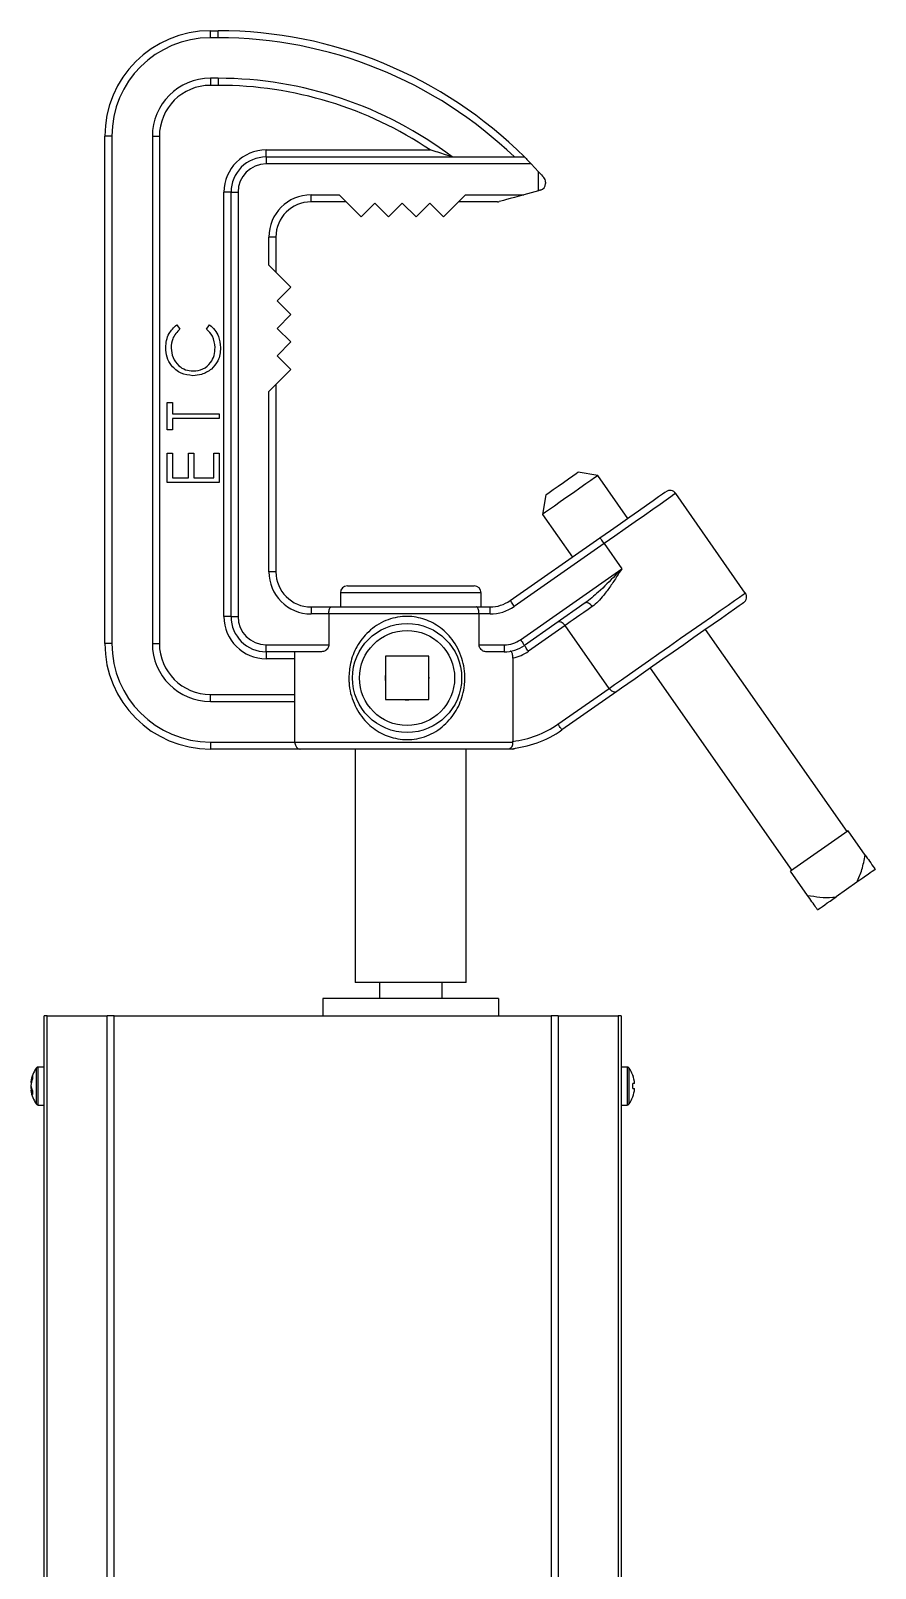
# Model space of a CAD drawing. Extents: x 7 to 135, y 3 to 97.
# Drawn here: x 12 to 18, y 47.37 to 58.3 of the extents above; entities that cross this region are included whole.
import ezdxf

# ---------------------------------------------------------------- set-up
doc = ezdxf.new("R2010")
doc.units = 0
doc.header["$MEASUREMENT"] = 0
doc.layers.add('OBJECT', color=7, linetype='CONTINUOUS')

msp = doc.modelspace()

# ---------------------------------------------------------------- linework, layer by layer
at = {"layer": 'OBJECT'}
for p, q in [((13.273, 58.252), (13.273, 58.302)), ((13.273, 58.302), (13.329, 58.302)), ((13.329, 58.252), (13.273, 58.252)), ((13.329, 58.252), (13.329, 58.302)), ((13.329, 57.964), (13.273, 57.964)), ((13.273, 57.964), (13.273, 57.914)), ((13.329, 57.914), (13.273, 57.914)), ((13.329, 57.964), (13.329, 57.914)), ((12.573, 57.552), (12.523, 57.552)), ((12.523, 53.947), (12.523, 57.552)), ((12.573, 57.552), (12.573, 53.947)), ((12.861, 57.552), (12.861, 53.947)), ((12.861, 57.552), (12.911, 57.552)), ((12.911, 57.552), (12.911, 53.947)), ((13.67, 57.405), (13.67, 57.455)), ((13.67, 57.455), (14.836, 57.455)), ((13.67, 57.405), (13.67, 57.355)), ((13.67, 57.405), (15.506, 57.405)), ((15.553, 57.355), (13.67, 57.355)), ((15.553, 57.355), (15.606, 57.299)), ((15.606, 57.165), (15.606, 57.299)), ((13.42, 57.155), (13.37, 57.155)), ((13.37, 54.138), (13.37, 57.155)), ((13.42, 57.155), (13.47, 57.155)), ((13.42, 54.138), (13.42, 57.155)), ((13.47, 57.155), (13.47, 54.138)), ((15.606, 57.165), (15.5, 57.136)), ((15.656, 57.226), (15.656, 57.217)), ((13.989, 57.136), (14.189, 57.136)), ((13.989, 57.086), (13.989, 57.136)), ((14.239, 57.086), (13.989, 57.086)), ((14.189, 57.136), (14.345, 56.98)), ((14.345, 56.98), (14.442, 57.077)), ((14.442, 57.077), (14.54, 56.98)), ((14.54, 56.98), (14.637, 57.077)), ((14.637, 57.077), (14.735, 56.98)), ((14.735, 56.98), (14.832, 57.077)), ((14.832, 57.077), (14.93, 56.98)), ((14.93, 56.98), (15.086, 57.136)), ((15.313, 57.086), (15.036, 57.086)), ((15.086, 57.136), (15.5, 57.136)), ((13.689, 56.636), (13.689, 56.836)), ((13.739, 56.836), (13.689, 56.836)), ((13.739, 56.836), (13.739, 56.586)), ((13.845, 56.48), (13.689, 56.636)), ((13.747, 56.382), (13.845, 56.48)), ((13.845, 56.285), (13.747, 56.382)), ((13.747, 56.187), (13.845, 56.285)), ((13.034, 56.211), (13.056, 56.182)), ((13.246, 56.182), (13.268, 56.211)), ((13.845, 56.09), (13.747, 56.187)), ((13.747, 55.992), (13.845, 56.09)), ((13.845, 55.895), (13.747, 55.992)), ((13.689, 55.739), (13.845, 55.895)), ((13.689, 54.457), (13.689, 55.739)), ((13.739, 55.789), (13.739, 54.457)), ((12.966, 55.466), (12.966, 55.661)), ((12.966, 55.661), (13.004, 55.661)), ((13.004, 55.661), (13.004, 55.58)), ((13.004, 55.58), (13.336, 55.58)), ((13.004, 55.547), (13.004, 55.466)), ((13.336, 55.547), (13.004, 55.547)), ((13.336, 55.58), (13.336, 55.547)), ((13.004, 55.466), (12.966, 55.466)), ((12.966, 55.091), (12.966, 55.3)), ((12.966, 55.3), (13.004, 55.3)), ((13.004, 55.3), (13.004, 55.125)), ((13.118, 55.125), (13.118, 55.3)), ((13.118, 55.3), (13.156, 55.3)), ((13.156, 55.3), (13.156, 55.125)), ((13.298, 55.125), (13.298, 55.3)), ((13.298, 55.3), (13.336, 55.3)), ((13.336, 55.3), (13.336, 55.091)), ((13.336, 55.091), (12.966, 55.091)), ((13.004, 55.125), (13.118, 55.125)), ((13.156, 55.125), (13.298, 55.125)), ((16.026, 55.14), (15.887, 55.165)), ((16.239, 54.836), (16.026, 55.14)), ((15.658, 55.004), (15.633, 54.865)), ((17.075, 54.306), (16.58, 55.014)), ((15.633, 54.865), (15.846, 54.561)), ((15.405, 54.252), (16.042, 54.699)), ((16.071, 54.658), (15.433, 54.211)), ((16.071, 54.658), (16.197, 54.478)), ((13.739, 54.457), (13.689, 54.457)), ((15.477, 53.974), (16.197, 54.478)), ((14.247, 54.357), (15.147, 54.357)), ((13.989, 54.207), (13.989, 54.157)), ((13.989, 54.207), (14.134, 54.207)), ((14.134, 54.207), (15.164, 54.207)), ((14.197, 54.307), (14.197, 54.207)), ((15.197, 54.307), (14.197, 54.307)), ((15.164, 54.207), (15.261, 54.207)), ((15.197, 54.207), (15.197, 54.307)), ((15.261, 54.157), (15.261, 54.207)), ((15.937, 54.235), (15.505, 53.933)), ((13.42, 54.138), (13.37, 54.138)), ((13.42, 54.138), (13.47, 54.138)), ((14.115, 54.157), (13.989, 54.157)), ((14.115, 54.157), (14.115, 53.938)), ((15.183, 54.157), (14.115, 54.157)), ((15.183, 53.938), (15.183, 54.157)), ((15.261, 54.157), (15.183, 54.157)), ((15.794, 54.075), (15.534, 53.892)), ((16.107, 53.628), (15.794, 54.075)), ((17.798, 52.61), (16.792, 54.047)), ((12.573, 53.947), (12.523, 53.947)), ((12.861, 53.947), (12.911, 53.947)), ((13.67, 53.938), (14.115, 53.938)), ((13.67, 53.888), (13.67, 53.938)), ((14.062, 53.888), (13.67, 53.888)), ((13.67, 53.888), (13.67, 53.838)), ((13.874, 53.535), (13.874, 53.888)), ((15.183, 53.938), (15.362, 53.938)), ((15.362, 53.888), (15.236, 53.888)), ((15.362, 53.938), (15.362, 53.888)), ((13.874, 53.838), (13.67, 53.838)), ((14.517, 53.856), (14.517, 53.548)), ((14.825, 53.856), (14.517, 53.856)), ((14.825, 53.548), (14.825, 53.856)), ((15.423, 53.844), (15.423, 53.252)), ((16.399, 53.771), (17.405, 52.335)), ((13.273, 53.535), (13.273, 53.585)), ((13.273, 53.585), (13.874, 53.585)), ((14.517, 53.548), (14.825, 53.548)), ((15.743, 53.374), (16.107, 53.628)), ((16.162, 53.606), (15.772, 53.333)), ((13.273, 53.535), (13.874, 53.535)), ((13.874, 53.247), (13.874, 53.535)), ((13.273, 53.247), (13.874, 53.247)), ((13.273, 53.247), (13.273, 53.197)), ((13.874, 53.247), (15.423, 53.247)), ((15.423, 53.247), (15.423, 53.252)), ((13.911, 53.197), (13.273, 53.197)), ((15.418, 53.197), (13.911, 53.197)), ((14.302, 53.197), (14.302, 51.537)), ((15.092, 51.537), (15.092, 53.197)), ((17.806, 52.616), (17.397, 52.329)), ((17.926, 52.444), (17.806, 52.616)), ((17.517, 52.157), (17.397, 52.329)), ((17.867, 52.25), (17.72, 52.146)), ((15.092, 51.537), (14.302, 51.537)), ((14.475, 51.537), (14.475, 51.425)), ((14.92, 51.425), (14.92, 51.537)), ((15.322, 51.425), (14.072, 51.425)), ((14.072, 51.425), (14.072, 51.302)), ((15.322, 51.425), (15.322, 51.302)), ((12.092, 44.527), (12.092, 51.302)), ((12.113, 51.302), (12.092, 51.302)), ((12.113, 51.302), (12.54, 51.302)), ((12.113, 44.527), (12.113, 51.302)), ((12.54, 44.527), (12.54, 51.302)), ((12.59, 51.302), (12.54, 51.302)), ((12.59, 51.302), (15.695, 51.302)), ((12.59, 44.527), (12.59, 51.302)), ((15.695, 51.302), (15.695, 44.527)), ((15.744, 51.302), (15.695, 51.302)), ((15.744, 51.302), (15.744, 44.527)), ((15.744, 51.302), (16.172, 51.302)), ((16.172, 51.302), (16.172, 44.527)), ((16.192, 51.302), (16.172, 51.302)), ((16.192, 51.302), (16.192, 44.527)), ((12.037, 50.905), (12.037, 50.931)), ((12.092, 50.937), (12.049, 50.937)), ((12.049, 50.91), (12.049, 50.937)), ((16.236, 50.937), (16.192, 50.937)), ((16.236, 50.937), (16.236, 50.802)), ((16.248, 50.931), (16.248, 50.802)), ((12.001, 50.827), (11.997, 50.828)), ((12.037, 50.673), (12.037, 50.905)), ((12.049, 50.667), (12.049, 50.91)), ((11.997, 50.802), (11.997, 50.798)), ((11.997, 50.798), (11.998, 50.798)), ((12.006, 50.778), (11.997, 50.776)), ((16.236, 50.802), (16.236, 50.667)), ((16.248, 50.802), (16.248, 50.673)), ((12.049, 50.667), (12.092, 50.667)), ((16.192, 50.667), (16.236, 50.667))]:
    msp.add_line(p, q, dxfattribs=at)
at = {"layer": 'OBJECT', "flags": 128}
for points in [[(15.506, 57.405), (15.507, 57.404), (15.509, 57.402), (15.512, 57.398), (15.517, 57.393), (15.523, 57.387), (15.529, 57.38), (15.537, 57.372), (15.545, 57.364), (15.553, 57.355)], [(15.606, 57.299), (15.616, 57.288), (15.626, 57.278), (15.634, 57.268), (15.642, 57.26)], [(15.619, 57.169), (15.615, 57.168), (15.61, 57.166), (15.606, 57.165)], [(15.5, 57.136), (15.467, 57.127), (15.435, 57.118), (15.405, 57.11), (15.378, 57.102), (15.356, 57.096), (15.338, 57.091), (15.326, 57.088)], [(16.026, 55.14), (16.021, 55.136), (16.004, 55.125), (15.977, 55.106), (15.941, 55.081), (15.899, 55.052), (15.853, 55.019), (15.806, 54.986), (15.76, 54.954), (15.718, 54.924), (15.683, 54.9), (15.656, 54.881), (15.639, 54.869), (15.633, 54.865)], [(15.658, 55.004), (15.664, 55.009), (15.682, 55.021), (15.71, 55.041), (15.744, 55.065), (15.782, 55.091), (15.818, 55.117), (15.85, 55.139), (15.873, 55.155), (15.885, 55.164), (15.887, 55.165)], [(16.042, 54.699), (16.116, 54.75), (16.187, 54.8), (16.255, 54.847), (16.317, 54.891), (16.373, 54.93), (16.421, 54.964), (16.459, 54.991), (16.487, 55.01), (16.504, 55.022), (16.51, 55.026)], [(16.58, 55.014), (16.578, 55.013), (16.567, 55.005), (16.545, 54.989), (16.512, 54.966), (16.469, 54.936), (16.417, 54.9), (16.358, 54.858), (16.292, 54.812), (16.221, 54.763), (16.147, 54.711), (16.071, 54.658)], [(16.071, 54.658), (16.066, 54.666), (16.06, 54.674), (16.055, 54.681), (16.051, 54.687), (16.047, 54.692), (16.045, 54.696), (16.043, 54.698), (16.042, 54.699)], [(15.433, 54.211), (15.428, 54.219), (15.422, 54.227), (15.417, 54.234), (15.413, 54.24), (15.41, 54.245), (15.407, 54.249), (15.405, 54.251), (15.405, 54.252)], [(15.987, 54.209), (15.957, 54.188), (15.928, 54.168), (15.9, 54.149), (15.875, 54.131), (15.852, 54.115), (15.83, 54.1), (15.811, 54.086), (15.794, 54.075)], [(15.987, 54.209), (15.981, 54.217), (15.974, 54.224), (15.967, 54.23), (15.96, 54.234), (15.954, 54.237), (15.947, 54.238), (15.941, 54.237), (15.937, 54.235)], [(16.107, 53.628), (16.146, 53.655), (16.194, 53.689), (16.251, 53.729), (16.315, 53.774), (16.386, 53.823), (16.46, 53.875), (16.537, 53.929), (16.615, 53.984), (16.691, 54.037), (16.765, 54.089), (16.834, 54.137), (16.897, 54.181), (16.952, 54.22), (16.998, 54.252), (17.034, 54.277), (17.059, 54.295), (17.073, 54.304), (17.075, 54.306)], [(17.063, 54.237), (17.063, 54.236), (17.053, 54.229), (17.032, 54.215), (16.999, 54.192), (16.957, 54.162), (16.905, 54.126), (16.846, 54.085), (16.78, 54.039), (16.71, 53.989), (16.637, 53.938), (16.563, 53.886), (16.489, 53.835), (16.418, 53.785), (16.352, 53.739), (16.292, 53.697), (16.239, 53.66), (16.196, 53.629), (16.162, 53.606)], [(15.477, 53.974), (15.482, 53.966), (15.488, 53.958), (15.493, 53.951), (15.497, 53.945), (15.5, 53.94), (15.503, 53.936), (15.505, 53.934), (15.505, 53.933)], [(15.534, 53.892), (15.528, 53.9), (15.523, 53.908), (15.518, 53.915), (15.514, 53.921), (15.51, 53.926), (15.507, 53.93), (15.506, 53.932), (15.505, 53.933)], [(15.772, 53.333), (15.772, 53.333), (15.77, 53.336), (15.767, 53.34), (15.764, 53.345), (15.759, 53.351), (15.754, 53.358), (15.749, 53.366), (15.743, 53.374)], [(17.998, 52.341), (17.989, 52.335), (17.977, 52.327), (17.963, 52.317), (17.948, 52.306), (17.93, 52.293), (17.91, 52.28), (17.889, 52.265), (17.867, 52.25)], [(17.589, 52.055), (17.598, 52.061), (17.61, 52.069), (17.624, 52.079), (17.64, 52.09), (17.657, 52.103), (17.677, 52.116), (17.698, 52.131), (17.72, 52.146)], [(16.288, 50.82), (16.287, 50.82), (16.286, 50.82), (16.285, 50.82), (16.283, 50.82), (16.281, 50.82), (16.28, 50.82), (16.277, 50.819), (16.275, 50.819)], [(16.275, 50.785), (16.277, 50.785), (16.28, 50.784), (16.281, 50.784), (16.283, 50.784), (16.285, 50.784), (16.286, 50.784), (16.287, 50.784), (16.288, 50.784)]]:
    msp.add_lwpolyline(points, dxfattribs=at)
at = {"layer": 'OBJECT'}
for radius in [0.388, 0.338]:
    msp.add_circle((14.671, 53.702), radius, dxfattribs=at)
for centre, radius, start, end in [((13.273, 57.552), 0.75, 90, 180), ((13.273, 57.552), 0.7, 90, 180), ((13.329, 55.213), 3.089, 45.2072, 90), ((13.329, 55.213), 3.039, 46.1647, 90), ((13.273, 57.552), 0.412, 90, 180), ((13.273, 57.552), 0.362, 90, 180), ((13.329, 55.213), 2.751, 52.8291, 90), ((13.329, 55.213), 2.701, 56.1083, 90), ((13.67, 57.155), 0.3, 90, 180), ((13.67, 57.155), 0.25, 90, 180), ((13.67, 57.155), 0.2, 90, 180), ((15.606, 57.226), 0.05, 0, 43.1786), ((15.606, 57.217), 0.05, 285.472, 0), ((13.989, 56.836), 0.3, 90, 180), ((13.989, 56.836), 0.25, 90, 180), ((15.313, 57.136), 0.05, 270, 285.472), ((16.539, 54.985), 0.05, 35, 125), ((13.989, 54.457), 0.3, 180, 270), ((13.989, 54.457), 0.25, 180, 270), ((14.247, 54.307), 0.05, 90, 180), ((15.147, 54.307), 0.05, 0, 90), ((15.261, 54.457), 0.25, 270, 305), ((15.261, 54.457), 0.3, 270, 305), ((17.034, 54.278), 0.05, 305, 35), ((13.67, 54.138), 0.3, 180, 270), ((13.67, 54.138), 0.25, 180, 270), ((13.67, 54.138), 0.2, 180, 270), ((13.273, 53.947), 0.75, 180, 270), ((13.273, 53.947), 0.7, 180, 270), ((13.273, 53.947), 0.412, 180, 270), ((13.273, 53.947), 0.362, 180, 270), ((15.362, 54.138), 0.2, 270, 305), ((15.362, 54.138), 0.25, 270, 305), ((15.362, 54.138), 0.3, 281.8148, 305), ((14.671, 53.702), 0.156, 80.8155, 99.1845), ((14.671, 53.702), 0.156, 170.8155, 189.1845), ((14.671, 53.702), 0.156, 350.8155, 9.1845), ((14.671, 53.702), 0.156, 260.8155, 279.1845), ((15.342, 53.947), 0.75, 274.6702, 305), ((15.342, 53.947), 0.7, 276.6779, 305), ((15.418, 53.247), 0.05, 270, 298.6118), ((12.216, 50.802), 0.221, 144.3318, 172.0078), ((12.049, 50.922), 0.015, 90, 144.3318), ((16.236, 50.922), 0.015, 35.6682, 90), ((16.068, 50.802), 0.221, 20.3311, 35.6682), ((12.138, 50.813), 0.142, 154.8111, 174.0181), ((12.151, 50.789), 0.155, 155.8152, 173.9366), ((12.105, 50.863), 0.0959, 173.8934, 186.1066), ((16.392, 50.736), 0.184, 129.311, 129.5298), ((16.067, 50.802), 0.222, 4.7449, 20.1217), ((16.006, 50.802), 0.27, 356.3616, 3.6384), ((12.092, 50.82), 0.0962, 188.4809, 211.0853), ((12.146, 50.814), 0.15, 185.9065, 194.1991), ((12.079, 50.788), 0.083, 188.3711, 213.3327), ((12.216, 50.802), 0.221, 187.9922, 215.6682), ((12.183, 50.757), 0.174, 175.4693, 184.5307), ((16.068, 50.802), 0.221, 324.3318, 339.6689), ((16.067, 50.802), 0.222, 339.8782, 355.2548), ((16.392, 50.868), 0.184, 230.4702, 230.689), ((12.049, 50.682), 0.015, 215.6682, 270), ((16.236, 50.682), 0.015, 270, 324.3318)]:
    msp.add_arc(centre, radius, start, end, dxfattribs=at)
for points, knots in [([(14.992, 57.405), (14.992, 57.405), (14.991, 57.405), (14.986, 57.407), (14.972, 57.412), (14.921, 57.428), (14.872, 57.444), (14.836, 57.455), (14.836, 57.455)], [0, 0, 0, 0, 0.03421, 0.07678, 0.150367, 0.36204, 0.997909, 1, 1, 1, 1]), ([(12.956, 56.05), (12.957, 56.067), (12.96, 56.102), (12.981, 56.161), (13.014, 56.192), (13.034, 56.211)], [0, 0, 0, 0, 0.280846, 0.561446, 1, 1, 1, 1]), ([(13.056, 56.182), (13.036, 56.161), (13, 56.122), (12.996, 56.07), (12.994, 56.047)], [0, 0, 0, 0, 0.558387, 1, 1, 1, 1]), ([(13.307, 56.05), (13.304, 56.078), (13.298, 56.13), (13.262, 56.166), (13.246, 56.182)], [0, 0, 0, 0, 0.558768, 1, 1, 1, 1]), ([(13.268, 56.211), (13.281, 56.2), (13.307, 56.177), (13.338, 56.122), (13.343, 56.077), (13.345, 56.05)], [0, 0, 0, 0, 0.280392, 0.560814, 1, 1, 1, 1]), ([(13.149, 55.85), (13.12, 55.854), (13.062, 55.861), (12.998, 55.915), (12.961, 55.981), (12.958, 56.027), (12.956, 56.05)], [0, 0, 0, 0, 0.279513, 0.55908, 0.779375, 1, 1, 1, 1]), ([(12.994, 56.047), (12.997, 56.024), (13.002, 55.977), (13.043, 55.922), (13.095, 55.889), (13.133, 55.885), (13.151, 55.884)], [0, 0, 0, 0, 0.279861, 0.559533, 0.779672, 1, 1, 1, 1]), ([(13.151, 55.884), (13.175, 55.886), (13.223, 55.892), (13.275, 55.938), (13.303, 55.993), (13.306, 56.031), (13.307, 56.05)], [0, 0, 0, 0, 0.27943, 0.558928, 0.779288, 1, 1, 1, 1]), ([(13.345, 56.05), (13.343, 56.017), (13.338, 55.959), (13.298, 55.916), (13.281, 55.897)], [0, 0, 0, 0, 0.559804, 1, 1, 1, 1]), ([(13.281, 55.897), (13.258, 55.882), (13.218, 55.855), (13.17, 55.852), (13.149, 55.85)], [0, 0, 0, 0, 0.5590209, 1, 1, 1, 1]), ([(16.197, 54.478), (16.197, 54.478), (16.182, 54.463), (16.127, 54.406), (16.043, 54.32), (15.968, 54.26), (15.937, 54.235)], [0, 0, 0, 0, 0.002855, 0.178548, 0.654943, 1, 1, 1, 1]), ([(16.197, 54.478), (16.197, 54.478), (16.185, 54.46), (16.159, 54.418), (16.117, 54.354), (16.072, 54.294), (16.03, 54.244), (16.001, 54.221), (15.987, 54.209)], [0, 0, 0, 0, 0.0027503, 0.1764544, 0.4130692, 0.649433, 0.8249534, 1, 1, 1, 1]), ([(14.115, 54.157), (14.115, 54.162), (14.115, 54.173), (14.118, 54.187), (14.123, 54.199), (14.128, 54.206), (14.132, 54.207), (14.134, 54.207), (14.134, 54.207)], [0, 0, 0, 0, 0.19777, 0.395373, 0.598086, 0.812872, 0.995765, 1, 1, 1, 1]), ([(15.183, 54.157), (15.182, 54.162), (15.182, 54.173), (15.179, 54.187), (15.175, 54.199), (15.17, 54.206), (15.166, 54.207), (15.164, 54.207), (15.164, 54.207)], [0, 0, 0, 0, 0.19777, 0.395372, 0.598086, 0.812872, 0.995764, 1, 1, 1, 1]), ([(14.257, 53.702), (14.26, 53.737), (14.265, 53.815), (14.311, 53.931), (14.38, 54.019), (14.454, 54.078), (14.518, 54.111), (14.587, 54.133), (14.675, 54.144), (14.785, 54.129), (14.902, 54.072), (14.982, 53.994), (15.033, 53.913), (15.062, 53.843), (15.079, 53.769), (15.083, 53.704), (15.078, 53.617), (15.049, 53.513), (14.987, 53.417), (14.921, 53.352), (14.861, 53.312), (14.794, 53.282), (14.703, 53.261), (14.589, 53.266), (14.467, 53.313), (14.363, 53.398), (14.3, 53.498), (14.268, 53.593), (14.258, 53.654), (14.258, 53.691), (14.257, 53.702)], [0, 0, 0, 0, 0.038557, 0.08626, 0.13774, 0.164848, 0.19284, 0.21832, 0.244777, 0.291561, 0.338408, 0.390219, 0.418636, 0.447907, 0.475254, 0.503564, 0.519256, 0.571194, 0.622135, 0.649326, 0.677297, 0.704216, 0.732173, 0.78088, 0.827066, 0.87637, 0.931346, 0.959206, 0.987983, 1, 1, 1, 1]), ([(15.794, 54.075), (15.791, 54.079), (15.785, 54.086), (15.774, 54.095), (15.762, 54.101), (15.75, 54.102), (15.744, 54.1), (15.741, 54.098), (15.741, 54.098)], [0, 0, 0, 0, 0.175275, 0.350111, 0.535651, 0.748679, 0.99649, 1, 1, 1, 1]), ([(14.115, 53.938), (14.114, 53.934), (14.114, 53.925), (14.107, 53.912), (14.096, 53.899), (14.079, 53.89), (14.067, 53.889), (14.062, 53.888)], [0, 0, 0, 0, 0.1325318, 0.2642325, 0.4629237, 0.7502073, 1, 1, 1, 1]), ([(15.236, 53.888), (15.228, 53.889), (15.214, 53.891), (15.198, 53.903), (15.188, 53.915), (15.183, 53.927), (15.183, 53.935), (15.183, 53.938)], [0, 0, 0, 0, 0.339642, 0.594763, 0.767039, 0.899945, 1, 1, 1, 1]), ([(15.423, 53.844), (15.423, 53.85), (15.423, 53.86), (15.42, 53.874), (15.416, 53.885), (15.411, 53.891), (15.406, 53.892), (15.404, 53.892)], [0, 0, 0, 0, 0.19805, 0.396392, 0.589177, 0.783034, 1, 1, 1, 1]), ([(16.162, 53.606), (16.162, 53.606), (16.159, 53.604), (16.152, 53.601), (16.139, 53.602), (16.127, 53.608), (16.116, 53.616), (16.11, 53.624), (16.107, 53.628)], [0, 0, 0, 0, 0.003392, 0.262705, 0.472043, 0.654494, 0.827049, 1, 1, 1, 1]), ([(13.874, 53.247), (13.874, 53.242), (13.875, 53.232), (13.88, 53.219), (13.886, 53.208), (13.896, 53.2), (13.905, 53.197), (13.91, 53.197), (13.911, 53.197), (13.911, 53.197)], [0, 0, 0, 0, 0.165084, 0.329702, 0.505292, 0.712024, 0.958588, 0.99674, 1, 1, 1, 1]), ([(15.403, 53.199), (15.403, 53.199), (15.402, 53.2), (15.403, 53.201), (15.409, 53.205), (15.417, 53.214), (15.422, 53.229), (15.423, 53.24), (15.423, 53.246), (15.423, 53.247)], [0, 0, 0, 0, 0.060685, 0.121035, 0.287632, 0.556102, 0.771106, 0.956543, 1, 1, 1, 1]), ([(17.867, 52.25), (17.881, 52.28), (17.908, 52.342), (17.92, 52.409), (17.926, 52.444)], [0, 0, 0, 0, 0.480505, 1, 1, 1, 1]), ([(17.926, 52.444), (17.937, 52.429), (17.96, 52.396), (17.985, 52.361), (17.996, 52.345), (17.998, 52.341)], [0, 0, 0, 0, 0.3769519, 0.8637501, 1, 1, 1, 1]), ([(17.517, 52.157), (17.546, 52.153), (17.606, 52.143), (17.674, 52.14), (17.712, 52.145), (17.72, 52.146)], [0, 0, 0, 0, 0.43872, 0.883112, 1, 1, 1, 1]), ([(17.589, 52.055), (17.585, 52.06), (17.574, 52.076), (17.549, 52.111), (17.528, 52.142), (17.517, 52.157)], [0, 0, 0, 0, 0.205666, 0.600109, 1, 1, 1, 1])]:
    msp.add_open_spline(points, degree=3, knots=knots, dxfattribs=at)

doc.saveas('drawing.dxf')
